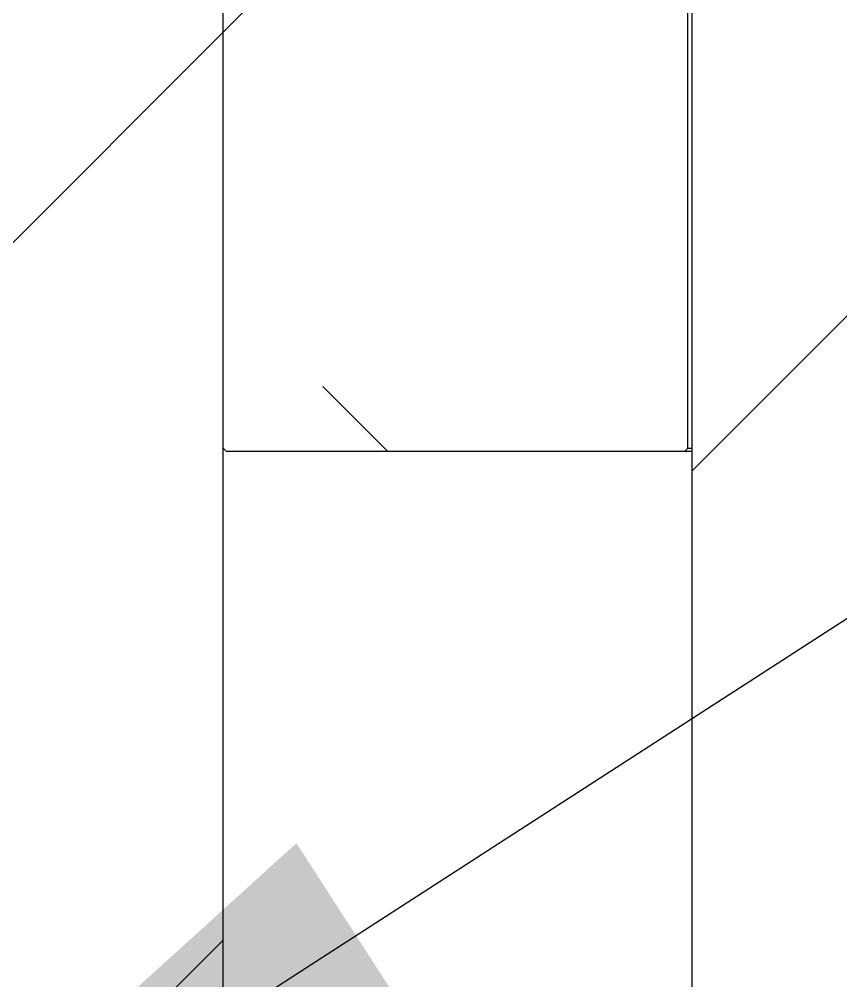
# Model space of a CAD drawing. Header units: millimetres. Extents: x 0 to 279, y 0 to 216.
# Drawn here: x 239.846 to 243.91, y 70.029 to 74.784 of the extents above; entities that cross this region are included whole.
import ezdxf

# ---------------------------------------------------------------- set-up
doc = ezdxf.new("R2010")
doc.units = ezdxf.units.MM
doc.layers.add('DIM', color=1, linetype='Continuous')
doc.layers.add('TITLE_BLOCK_TEXT', color=8, linetype='Continuous')
doc.dimstyles.new('SLDDIMSTYLE0', dxfattribs={"dimtxt": 0.18, "dimasz": 3.302, "dimexe": 0, "dimexo": 0.0625, "dimgap": 0, "dimtad": 0, "dimtih": 1, "dimtoh": 1, "dimdec": 0, "dimrnd": 1e-09, "dimzin": 0, "dimdsep": 46, "dimtxsty": 'Standard', "dimsah": 1, "dimcen": 0.09, "dimadec": 0, "dimazin": 0, "dimtfac": 3.302, "dimtdec": 0, "dimtofl": 0, "dimtmove": 0, "dimatfit": 3, "dimfxl": 0, "dimfrac": 2, "dimtolj": 1, "dimtzin": 0, "dimarcsym": 0})

msp = doc.modelspace()

# ---------------------------------------------------------------- hatches: boundary and pattern name
at = {"layer": 'TITLE_BLOCK_TEXT', "linetype": 'Continuous', "lineweight": 18}
h = msp.add_hatch(dxfattribs=at)
h.set_pattern_fill('ANSI31', color=256, style=0)
h.paths.add_polyline_path([(238.7377, 87.6291), (238.7377, 58.5457), (239.9044, 58.5457), (239.9044, 58.1291), (240.8544, 58.1291), (240.8544, 87.6291)], flags=0)
h = msp.add_hatch(dxfattribs=at)
h.set_pattern_fill('ANSI31', color=256, style=0)
edge = h.paths.add_edge_path(flags=0)
edge.add_line((256.5086, 59.4923), (256.5086, 83.6207))
edge.add_line((256.5086, 83.6207), (256.4836, 83.6457))
edge.add_line((256.4836, 83.6457), (243.2002, 83.6457))
edge.add_line((243.2002, 83.6457), (243.1752, 83.6207))
edge.add_line((243.1752, 83.6207), (243.1752, 59.4923))
edge.add_line((243.1752, 59.4923), (243.3869, 59.4923))
edge.add_line((243.3869, 59.4923), (243.3869, 52.5041))
edge.add_spline(control_points=[(243.3869, 52.5041), (243.3955, 52.4957), (243.4041, 52.4874), (243.4128, 52.4791)], knot_values=[0.068375, 0.068375, 0.068375, 0.068375, 0.06859, 0.06859, 0.06859, 0.06859], weights=[1, 1, 1, 1], degree=3, periodic=0)
edge.add_line((243.4128, 52.4791), (256.2711, 52.4791))
edge.add_spline(control_points=[(256.2711, 52.4791), (256.2797, 52.4874), (256.2883, 52.4957), (256.2969, 52.5041)], knot_values=[0.166835, 0.166835, 0.166835, 0.166835, 0.167049, 0.167049, 0.167049, 0.167049], weights=[1, 1, 1, 1], degree=3, periodic=0)
edge.add_line((256.2969, 52.5041), (256.2969, 59.4923))
edge.add_line((256.2969, 59.4923), (256.5086, 59.4923))
h = msp.add_hatch(dxfattribs=at)
h.set_pattern_fill('ANSI38', color=256, style=0)
h.paths.add_polyline_path([(243.1377, 75.9457), (240.8711, 75.9457), (240.8544, 75.9291), (240.8544, 72.6624), (240.8711, 72.6457), (243.1377, 72.6457), (243.1544, 72.6624), (243.1544, 75.9291)], flags=0)

# ---------------------------------------------------------------- linework, layer by layer
at = {"color": 7, "linetype": 'Continuous', "lineweight": 25}
for p, q in [((240.8544, 58.1291), (240.8544, 87.6291)), ((243.1752, 59.4923), (243.1752, 83.6207)), ((240.8544, 72.6624), (240.8544, 75.9291)), ((243.1544, 72.6624), (243.1544, 75.9291)), ((240.8544, 72.6624), (240.8711, 72.6457)), ((243.1377, 72.6457), (243.1544, 72.6624)), ((243.1544, 72.6624), (243.1752, 72.6624)), ((243.1377, 72.6457), (240.8711, 72.6457)), ((243.1752, 72.6457), (243.1377, 72.6457))]:
    msp.add_line(p, q, dxfattribs=at)

# ---------------------------------------------------------------- leaders
at = {"layer": 'DIM'}
msp.add_leader([(238.7377, 68.4624), (258.9721, 81.5249)], dimstyle='SLDDIMSTYLE0', dxfattribs=at)

doc.saveas('drawing.dxf')
